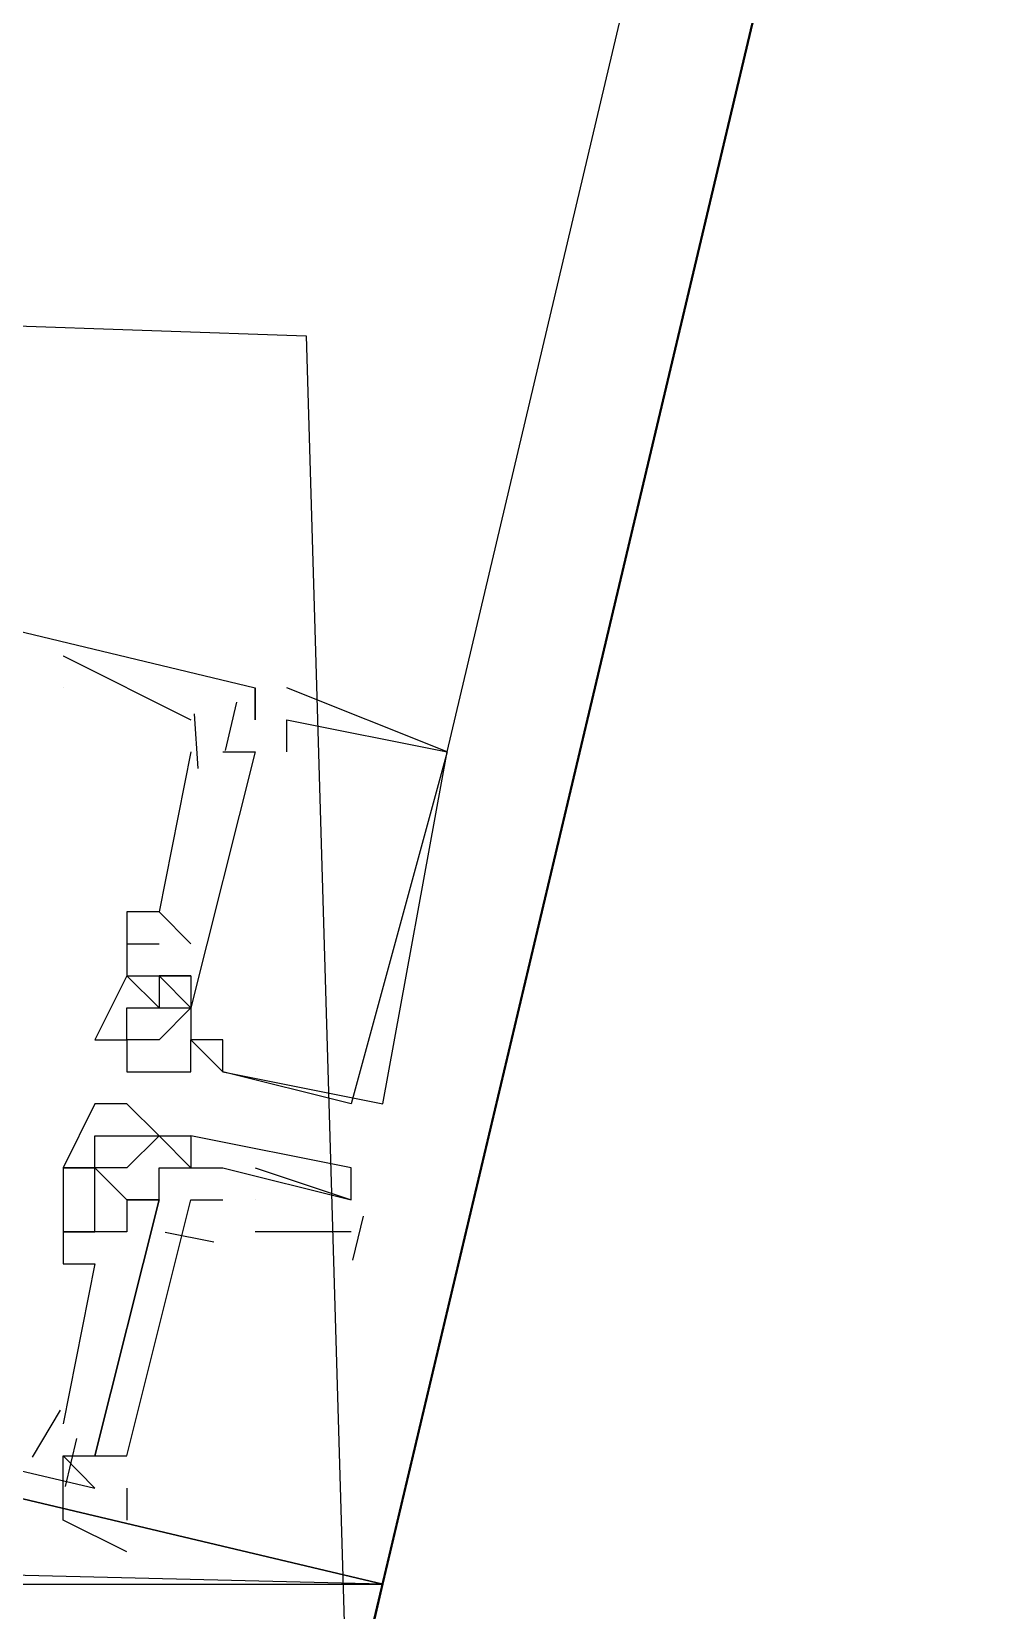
# Model space of a CAD drawing. Header units: feet. Extents: x -84 to 198, y -22 to 181.
# Drawn here: x 119.694 to 120.097, y 40.873 to 41.531 of the extents above; entities that cross this region are included whole.
import ezdxf

# ---------------------------------------------------------------- set-up
doc = ezdxf.new("R2010")
doc.units = ezdxf.units.FT
for name, color, linetype in [('A-AREA-UNIDAD', 30, 'CONTINUOUS'), ('A-LINEA', 7, 'CONTINUOUS'), ('A-MURO-CONCRETO', 8, 'CONTINUOUS')]:
    doc.layers.add(name, color=color, linetype=linetype)

msp = doc.modelspace()

# ---------------------------------------------------------------- linework, layer by layer
at = {"layer": 'A-AREA-UNIDAD'}
msp.add_lwpolyline([(106.912, 44.2844), (118.752, 41.44), (119.808, 41.4044), (119.84, 40.32), (119.392, 38.56), (125.872, 37.0489), (126.032, 36.8), (128.192, 40.8), (129.792, 45.4933), (130.48, 49.2444), (130.64, 53.8844), (130.32, 57.0844), (129.28, 61.8489), (128.928, 64.9244), (128.992, 69.2444), (129.6, 72.8889), (128.8, 72.8889), (118.048, 75.4133), (118, 75.6444), (117.472, 75.7689), (116.24, 75.68), (104.08, 78.5244)], dxfattribs=at)
at = {"layer": 'A-LINEA'}
for p, q in [((119.8667, 41.2311), (121.6133, 48.6178)), ((119.7067, 41.2711), (119.76, 41.2444)), ((119.7067, 41.2711), (119.7067, 41.2711)), ((119.7067, 41.2711), (119.76, 41.2444)), ((119.7067, 41.2711), (119.7067, 41.2711)), ((119.7067, 41.2711), (119.76, 41.2444)), ((119.7067, 41.2711), (119.7067, 41.2711)), ((119.7067, 41.2578), (119.7067, 41.2578)), ((119.7067, 41.2578), (119.7067, 41.2578)), ((119.7067, 41.2578), (119.7067, 41.2578)), ((119.7867, 41.2578), (119.7867, 41.2578)), ((119.7867, 41.2578), (119.7867, 41.2578)), ((119.7867, 41.2578), (119.7867, 41.2444)), ((119.7867, 41.2578), (119.7867, 41.2578)), ((119.7867, 41.2578), (119.7867, 41.2578)), ((119.7867, 41.2578), (119.7867, 41.2578)), ((119.7867, 41.2578), (119.7867, 41.2444)), ((119.7867, 41.2578), (119.7867, 41.2578)), ((119.7867, 41.2578), (119.7867, 41.2578)), ((119.7867, 41.2578), (119.7867, 41.2578)), ((119.7867, 41.2578), (119.7867, 41.2444)), ((119.7867, 41.2578), (119.7867, 41.2578)), ((119.8, 41.2578), (119.8, 41.2578)), ((119.8, 41.2578), (119.8, 41.2578)), ((119.8, 41.2578), (119.8, 41.2578)), ((119.779, 41.2517), (119.7743, 41.2317)), ((119.779, 41.2517), (119.7743, 41.2317)), ((119.779, 41.2517), (119.7743, 41.2317)), ((119.76, 41.2444), (119.76, 41.2444)), ((119.76, 41.2444), (119.76, 41.2444)), ((119.76, 41.2444), (119.76, 41.2444)), ((119.7613, 41.2469), (119.7629, 41.2242)), ((119.7613, 41.2469), (119.7629, 41.2242)), ((119.7613, 41.2469), (119.7629, 41.2242)), ((119.7867, 41.2444), (119.7867, 41.2444)), ((119.7867, 41.2444), (119.7867, 41.2444)), ((119.7867, 41.2444), (119.7867, 41.2444)), ((119.7867, 41.2444), (119.7867, 41.2444)), ((119.7867, 41.2444), (119.7867, 41.2444)), ((119.7867, 41.2444), (119.7867, 41.2444)), ((119.7867, 41.2444), (119.7867, 41.2444)), ((119.7867, 41.2444), (119.7867, 41.2444)), ((119.7867, 41.2444), (119.7867, 41.2444)), ((119.8, 41.2444), (119.8, 41.2444)), ((119.8, 41.2444), (119.8, 41.2444)), ((119.8, 41.2444), (119.8, 41.2444)), ((119.76, 41.2311), (119.76, 41.2311)), ((119.76, 41.2311), (119.76, 41.2311)), ((119.76, 41.2311), (119.76, 41.2311)), ((119.7733, 41.2311), (119.7733, 41.2311)), ((119.7733, 41.2311), (119.7733, 41.2311)), ((119.7733, 41.2311), (119.7733, 41.2311)), ((119.7867, 41.2311), (119.7867, 41.2311)), ((119.7867, 41.2311), (119.7867, 41.2311)), ((119.7867, 41.2311), (119.7867, 41.2311)), ((119.7867, 41.2311), (119.7867, 41.2311)), ((119.7867, 41.2311), (119.7867, 41.2311)), ((119.7867, 41.2311), (119.7867, 41.2311)), ((119.7867, 41.2311), (119.7867, 41.2311)), ((119.7867, 41.2311), (119.7867, 41.2311)), ((119.7867, 41.2311), (119.7867, 41.2311)), ((119.8, 41.2311), (119.8, 41.2311)), ((119.8, 41.2311), (119.8, 41.2311)), ((119.8, 41.2311), (119.8, 41.2311)), ((119.8667, 41.2311), (119.8667, 41.2311)), ((119.8667, 41.2311), (119.8667, 41.2311)), ((119.8667, 41.2311), (119.8667, 41.2311)), ((119.8667, 41.2311), (119.8667, 41.2311)), ((119.8667, 41.2311), (119.8667, 41.2311)), ((119.8667, 41.2311), (119.8667, 41.2311)), ((119.7333, 41.1644), (119.7333, 41.1644)), ((119.7333, 41.1644), (119.7333, 41.1644)), ((119.7333, 41.1644), (119.7333, 41.1644)), ((119.7467, 41.1644), (119.76, 41.1511)), ((119.7467, 41.1644), (119.7467, 41.1644)), ((119.7467, 41.1644), (119.7467, 41.1644)), ((119.7467, 41.1644), (119.76, 41.1511)), ((119.7467, 41.1644), (119.7467, 41.1644)), ((119.7467, 41.1644), (119.7467, 41.1644)), ((119.7467, 41.1644), (119.76, 41.1511)), ((119.7467, 41.1644), (119.7467, 41.1644)), ((119.7467, 41.1644), (119.7467, 41.1644)), ((119.7333, 41.1511), (119.7467, 41.1511)), ((119.7333, 41.1511), (119.7333, 41.1511)), ((119.7333, 41.1511), (119.7467, 41.1511)), ((119.7333, 41.1511), (119.7333, 41.1511)), ((119.7333, 41.1511), (119.7467, 41.1511)), ((119.7333, 41.1511), (119.7333, 41.1511)), ((119.7467, 41.1511), (119.7467, 41.1511)), ((119.7467, 41.1511), (119.7467, 41.1511)), ((119.7467, 41.1511), (119.7467, 41.1511)), ((119.76, 41.1511), (119.76, 41.1511)), ((119.76, 41.1511), (119.76, 41.1511)), ((119.76, 41.1511), (119.76, 41.1511)), ((119.7333, 41.1378), (119.7333, 41.1378)), ((119.7333, 41.1378), (119.7333, 41.1378)), ((119.7333, 41.1378), (119.7333, 41.1378)), ((119.7333, 41.1378), (119.7333, 41.1378)), ((119.7333, 41.1378), (119.7333, 41.1378)), ((119.7333, 41.1378), (119.7333, 41.1378)), ((119.7333, 41.1378), (119.7333, 41.1378)), ((119.7333, 41.1378), (119.7333, 41.1378)), ((119.7333, 41.1378), (119.7333, 41.1378)), ((119.7333, 41.1378), (119.7333, 41.1378)), ((119.7333, 41.1378), (119.7333, 41.1378)), ((119.7333, 41.1378), (119.7333, 41.1378)), ((119.7467, 41.1378), (119.7467, 41.1378)), ((119.7467, 41.1378), (119.7467, 41.1378)), ((119.7467, 41.1378), (119.7467, 41.1378)), ((119.7467, 41.1378), (119.7467, 41.1378)), ((119.7467, 41.1378), (119.7467, 41.1378)), ((119.7467, 41.1378), (119.7467, 41.1378)), ((119.7467, 41.1378), (119.7467, 41.1378)), ((119.7467, 41.1378), (119.7467, 41.1378)), ((119.7467, 41.1378), (119.7467, 41.1378)), ((119.7467, 41.1378), (119.7467, 41.1378)), ((119.7467, 41.1378), (119.7467, 41.1378)), ((119.7467, 41.1378), (119.7467, 41.1378)), ((119.76, 41.1378), (119.76, 41.1378)), ((119.76, 41.1378), (119.76, 41.1378)), ((119.76, 41.1378), (119.76, 41.1378)), ((119.76, 41.1378), (119.76, 41.1378)), ((119.76, 41.1378), (119.76, 41.1378)), ((119.76, 41.1378), (119.76, 41.1378)), ((119.76, 41.1378), (119.76, 41.1378)), ((119.76, 41.1378), (119.76, 41.1378)), ((119.76, 41.1378), (119.76, 41.1378)), ((119.7333, 41.1244), (119.7333, 41.1244)), ((119.7333, 41.1244), (119.7333, 41.1244)), ((119.7333, 41.1244), (119.7333, 41.1244)), ((119.7467, 41.1244), (119.7467, 41.1244)), ((119.7467, 41.1244), (119.7467, 41.1244)), ((119.7467, 41.1244), (119.7467, 41.1244)), ((119.76, 41.1244), (119.76, 41.1244)), ((119.76, 41.1244), (119.76, 41.1244)), ((119.76, 41.1244), (119.76, 41.1244)), ((119.76, 41.1244), (119.76, 41.1244)), ((119.76, 41.1244), (119.76, 41.1244)), ((119.76, 41.1244), (119.76, 41.1244)), ((119.76, 41.1244), (119.76, 41.1244)), ((119.76, 41.1244), (119.76, 41.1244)), ((119.76, 41.1244), (119.76, 41.1244)), ((119.72, 41.1111), (119.72, 41.1111)), ((119.72, 41.1111), (119.72, 41.1111)), ((119.72, 41.1111), (119.72, 41.1111)), ((119.7333, 41.1111), (119.7333, 41.1111)), ((119.7333, 41.1111), (119.7333, 41.1111)), ((119.7333, 41.1111), (119.7333, 41.1111)), ((119.7333, 41.1111), (119.7333, 41.1111)), ((119.7333, 41.1111), (119.7333, 41.1111)), ((119.7333, 41.1111), (119.7333, 41.1111)), ((119.7467, 41.1111), (119.7467, 41.1111)), ((119.7467, 41.1111), (119.7467, 41.1111)), ((119.7467, 41.1111), (119.7467, 41.1111)), ((119.76, 41.1111), (119.76, 41.1111)), ((119.76, 41.1111), (119.76, 41.1111)), ((119.76, 41.1111), (119.76, 41.1111)), ((119.76, 41.1111), (119.76, 41.1111)), ((119.76, 41.1111), (119.76, 41.1111)), ((119.76, 41.1111), (119.76, 41.1111)), ((119.7733, 41.1111), (119.7733, 41.1111)), ((119.7733, 41.1111), (119.7733, 41.1111)), ((119.7733, 41.1111), (119.7733, 41.1111)), ((119.7333, 41.0978), (119.7333, 41.0978)), ((119.7333, 41.0978), (119.7333, 41.0978)), ((119.7333, 41.0978), (119.7333, 41.0978)), ((119.76, 41.0978), (119.76, 41.0978)), ((119.76, 41.0978), (119.76, 41.0978)), ((119.76, 41.0978), (119.76, 41.0978)), ((119.7733, 41.0978), (119.7733, 41.0978)), ((119.7733, 41.0978), (119.7733, 41.0978)), ((119.7733, 41.0978), (119.7733, 41.0978)), ((119.7733, 41.0978), (119.7733, 41.0978)), ((119.7733, 41.0978), (119.7733, 41.0978)), ((119.7733, 41.0978), (119.7733, 41.0978)), ((119.7867, 41.0978), (119.7867, 41.0978)), ((119.7867, 41.0978), (119.7867, 41.0978)), ((119.7867, 41.0978), (119.7867, 41.0978)), ((119.72, 41.0844), (119.72, 41.0844)), ((119.7467, 41.0711), (119.7333, 41.0844)), ((119.7333, 41.0844), (119.7333, 41.0844)), ((119.8267, 41.0844), (119.8267, 41.0844)), ((119.8267, 41.0844), (119.8267, 41.0844)), ((119.8267, 41.0844), (119.8267, 41.0844)), ((119.84, 41.0844), (119.84, 41.0844)), ((119.84, 41.0844), (119.84, 41.0844)), ((119.84, 41.0844), (119.84, 41.0844)), ((119.72, 41.0711), (119.72, 41.0711)), ((119.7333, 41.0711), (119.7333, 41.0711)), ((119.7467, 41.0711), (119.7467, 41.0711)), ((119.7467, 41.0711), (119.7467, 41.0711)), ((119.7467, 41.0711), (119.7467, 41.0711)), ((119.76, 41.0711), (119.76, 41.0711)), ((119.76, 41.0711), (119.76, 41.0711)), ((119.7067, 41.0578), (119.7067, 41.0578)), ((119.7067, 41.0578), (119.7067, 41.0578)), ((119.7067, 41.0578), (119.7067, 41.0578)), ((119.7067, 41.0578), (119.7067, 41.0578)), ((119.72, 41.0578), (119.72, 41.0578)), ((119.72, 41.0578), (119.72, 41.0578)), ((119.72, 41.0578), (119.72, 41.0578)), ((119.72, 41.0578), (119.72, 41.0578)), ((119.72, 41.0578), (119.72, 41.0578)), ((119.7333, 41.0578), (119.7333, 41.0578)), ((119.7333, 41.0578), (119.7333, 41.0578)), ((119.7467, 41.0578), (119.7467, 41.0578)), ((119.7467, 41.0578), (119.7467, 41.0578)), ((119.76, 41.0578), (119.76, 41.0578)), ((119.7733, 41.0578), (119.7733, 41.0578)), ((119.7867, 41.0578), (119.8267, 41.0444)), ((119.8267, 41.0578), (119.8267, 41.0578)), ((119.72, 41.0444), (119.72, 41.0444)), ((119.72, 41.0444), (119.72, 41.0444)), ((119.72, 41.0444), (119.72, 41.0444)), ((119.7333, 41.0444), (119.7333, 41.0444)), ((119.7333, 41.0444), (119.7333, 41.0444)), ((119.7333, 41.0444), (119.7333, 41.0444)), ((119.7333, 41.0444), (119.7333, 41.0444)), ((119.7467, 41.0444), (119.7467, 41.0444)), ((119.7467, 41.0444), (119.7467, 41.0444)), ((119.7467, 41.0444), (119.7467, 41.0444)), ((119.7467, 41.0444), (119.7467, 41.0444)), ((119.7867, 41.0444), (119.7867, 41.0444)), ((119.8267, 41.0444), (119.8267, 41.0444)), ((119.8317, 41.0377), (119.8273, 41.0193)), ((119.7067, 41.0311), (119.7067, 41.0311)), ((119.7067, 41.0311), (119.7067, 41.0311)), ((119.7067, 41.0311), (119.7067, 41.0311)), ((119.7067, 41.0311), (119.7067, 41.0311)), ((119.7067, 41.0311), (119.7067, 41.0311)), ((119.7067, 41.0311), (119.7067, 41.0311)), ((119.72, 41.0311), (119.72, 41.0311)), ((119.72, 41.0311), (119.72, 41.0311)), ((119.72, 41.0311), (119.72, 41.0311)), ((119.72, 41.0311), (119.72, 41.0311)), ((119.72, 41.0311), (119.72, 41.0311)), ((119.72, 41.0311), (119.72, 41.0311)), ((119.72, 41.0311), (119.72, 41.0311)), ((119.72, 41.0311), (119.72, 41.0311)), ((119.72, 41.0311), (119.72, 41.0311)), ((119.7333, 41.0311), (119.7333, 41.0311)), ((119.7333, 41.0311), (119.7333, 41.0311)), ((119.7333, 41.0311), (119.7333, 41.0311)), ((119.7695, 41.0269), (119.7492, 41.0309)), ((119.7695, 41.0269), (119.7492, 41.0309)), ((119.7695, 41.0269), (119.7492, 41.0309)), ((119.8267, 41.0311), (119.7867, 41.0311)), ((119.7067, 41.0178), (119.7067, 41.0178)), ((119.7067, 41.0178), (119.7067, 41.0178)), ((119.7067, 41.0178), (119.7067, 41.0178)), ((119.72, 41.0178), (119.72, 41.0178)), ((119.72, 41.0178), (119.72, 41.0178)), ((119.72, 41.0178), (119.72, 41.0178)), ((119.7055, 40.9568), (119.6939, 40.9373)), ((119.7055, 40.9568), (119.6939, 40.9373)), ((119.7055, 40.9568), (119.6939, 40.9373)), ((119.7067, 40.9511), (119.7067, 40.9511)), ((119.7067, 40.9511), (119.7067, 40.9511)), ((119.7067, 40.9511), (119.7067, 40.9511)), ((119.7123, 40.9451), (119.7076, 40.925)), ((119.7123, 40.9451), (119.7076, 40.925)), ((119.7123, 40.9451), (119.7076, 40.925)), ((119.72, 40.9244), (119.7067, 40.9378)), ((119.7067, 40.9378), (119.7067, 40.9378)), ((119.7067, 40.9378), (119.7067, 40.9378)), ((119.7067, 40.9378), (119.7067, 40.9378)), ((119.72, 40.9378), (119.72, 40.9378)), ((119.72, 40.9378), (119.72, 40.9378)), ((119.72, 40.9378), (119.72, 40.9378)), ((119.7067, 40.9244), (119.7067, 40.9244)), ((119.7067, 40.9244), (119.7067, 40.9244)), ((119.7067, 40.9244), (119.7067, 40.9244)), ((119.7067, 40.9244), (119.7067, 40.9244)), ((119.7067, 40.9244), (119.7067, 40.9244)), ((119.7067, 40.9244), (119.7067, 40.9244)), ((119.72, 40.9244), (119.72, 40.9244)), ((119.72, 40.9244), (119.72, 40.9244)), ((119.72, 40.9244), (119.72, 40.9244)), ((119.7333, 40.9244), (119.7333, 40.9111))]:
    msp.add_line(p, q, dxfattribs=at)
for points in [[(118.2, 75.6978), (115.0667, 62.4578), (114.5867, 60.4578), (117.1867, 59.8444), (117, 59.0311), (123.76, 57.4311), (119.2267, 38.2978), (126.2667, 36.6311)], [(117, 59.0311), (123.76, 57.4311), (119.84, 40.8844)], [(106.04, 44.1511), (105.3467, 41.2311), (119.16, 37.9644), (119.84, 40.8844), (106.04, 44.1511)], [(119.1067, 41.2578), (119.0933, 41.2578), (119.08, 41.2578), (119.12, 41.4178), (119.7867, 41.2578), (119.7867, 41.2444), (119.7867, 41.2578)], [(119.1067, 41.2578), (119.0933, 41.2578), (119.08, 41.2578), (119.12, 41.4178), (119.7867, 41.2578), (119.7867, 41.2444), (119.7867, 41.2578)], [(119.1067, 41.2578), (119.0933, 41.2578), (119.08, 41.2578), (119.12, 41.4178), (119.7867, 41.2578), (119.7867, 41.2444), (119.7867, 41.2578)], [(119.1067, 41.3111), (119.0933, 41.2311), (119.0667, 41.2311), (119.04, 41.0844), (119.72, 40.9244)], [(119.1067, 41.3111), (119.0933, 41.2311), (119.0667, 41.2311), (119.04, 41.0844), (119.72, 40.9244)], [(119.1067, 41.3111), (119.0933, 41.2311), (119.0667, 41.2311), (119.04, 41.0844), (119.72, 40.9244)], [(119.7467, 41.1378), (119.7467, 41.1378), (119.7467, 41.1244), (119.7333, 41.1378), (119.7333, 41.1378), (119.7333, 41.1378), (119.7333, 41.1378), (119.72, 41.1111), (119.7333, 41.1111), (119.7333, 41.0978), (119.76, 41.0978), (119.76, 41.1111), (119.7733, 41.0978), (119.84, 41.0844), (119.8667, 41.2311), (119.8667, 41.2311), (119.8, 41.2578)], [(119.7467, 41.1378), (119.7467, 41.1378), (119.7467, 41.1244), (119.7333, 41.1378), (119.7333, 41.1378), (119.7333, 41.1378), (119.7333, 41.1378), (119.72, 41.1111), (119.7333, 41.1111), (119.7333, 41.0978), (119.76, 41.0978), (119.76, 41.1111), (119.7733, 41.0978), (119.84, 41.0844), (119.8667, 41.2311), (119.8667, 41.2311), (119.8, 41.2578)], [(119.7467, 41.1378), (119.7467, 41.1378), (119.7467, 41.1244), (119.7333, 41.1378), (119.7333, 41.1378), (119.7333, 41.1378), (119.7333, 41.1378), (119.72, 41.1111), (119.7333, 41.1111), (119.7333, 41.0978), (119.76, 41.0978), (119.76, 41.1111), (119.7733, 41.0978), (119.84, 41.0844), (119.8667, 41.2311), (119.8667, 41.2311), (119.8, 41.2578)], [(119.8, 41.2311), (119.8, 41.2444), (119.8667, 41.2311), (119.8667, 41.2311), (119.8267, 41.0844), (119.8267, 41.0844), (119.7733, 41.0978)], [(119.8, 41.2311), (119.8, 41.2444), (119.8667, 41.2311), (119.8667, 41.2311), (119.8267, 41.0844), (119.8267, 41.0844), (119.7733, 41.0978)], [(119.8, 41.2311), (119.8, 41.2444), (119.8667, 41.2311), (119.8667, 41.2311), (119.8267, 41.0844), (119.8267, 41.0844), (119.7733, 41.0978)], [(119.76, 41.2311), (119.7467, 41.1644), (119.7333, 41.1644), (119.7333, 41.1378), (119.7467, 41.1378)], [(119.76, 41.2311), (119.7467, 41.1644), (119.7333, 41.1644), (119.7333, 41.1378), (119.7467, 41.1378)], [(119.76, 41.2311), (119.7467, 41.1644), (119.7333, 41.1644), (119.7333, 41.1378), (119.7467, 41.1378)], [(119.7733, 41.2311), (119.7867, 41.2311), (119.76, 41.1244), (119.7467, 41.1378), (119.76, 41.1378), (119.7467, 41.1378)], [(119.7733, 41.2311), (119.7867, 41.2311), (119.76, 41.1244), (119.7467, 41.1378), (119.76, 41.1378), (119.7467, 41.1378)], [(119.7733, 41.2311), (119.7867, 41.2311), (119.76, 41.1244), (119.7467, 41.1378), (119.76, 41.1378), (119.7467, 41.1378)], [(119.76, 41.1378), (119.76, 41.1244), (119.76, 41.1111), (119.76, 41.1111)], [(119.76, 41.1378), (119.76, 41.1244), (119.76, 41.1111), (119.76, 41.1111)], [(119.76, 41.1378), (119.76, 41.1244), (119.76, 41.1111), (119.76, 41.1111)], [(119.76, 41.1244), (119.7467, 41.1111), (119.7333, 41.1111), (119.7333, 41.1244), (119.76, 41.1244)], [(119.76, 41.1244), (119.7467, 41.1111), (119.7333, 41.1111), (119.7333, 41.1244), (119.76, 41.1244)], [(119.76, 41.1244), (119.7467, 41.1111), (119.7333, 41.1111), (119.7333, 41.1244), (119.76, 41.1244)], [(119.7733, 41.0978), (119.7733, 41.1111), (119.7733, 41.1111), (119.76, 41.1111)], [(119.7733, 41.0978), (119.7733, 41.1111), (119.7733, 41.1111), (119.76, 41.1111)], [(119.7733, 41.0978), (119.7733, 41.1111), (119.7733, 41.1111), (119.76, 41.1111)], [(119.7333, 41.0844), (119.72, 41.0844), (119.7067, 41.0578), (119.72, 41.0578), (119.72, 41.0578), (119.72, 41.0578), (119.72, 41.0578), (119.7333, 41.0444), (119.7333, 41.0444), (119.7467, 41.0444), (119.7467, 41.0578), (119.7467, 41.0578)], [(119.7333, 41.0578), (119.72, 41.0578), (119.72, 41.0711), (119.7467, 41.0711), (119.7333, 41.0578)], [(119.7467, 41.0578), (119.7733, 41.0578), (119.7733, 41.0578), (119.7733, 41.0578), (119.7733, 41.0578), (119.8267, 41.0444), (119.8267, 41.0444), (119.8267, 41.0578), (119.76, 41.0711), (119.76, 41.0578), (119.7467, 41.0711), (119.76, 41.0711)], [(119.7067, 40.9378), (119.72, 40.9378), (119.7467, 41.0444), (119.7333, 41.0444), (119.7333, 41.0311), (119.72, 41.0311), (119.7067, 41.0311), (119.72, 41.0311), (119.7067, 41.0311), (119.72, 41.0311), (119.72, 41.0444), (119.72, 41.0578), (119.7067, 41.0578), (119.7067, 41.0178)], [(119.7067, 40.9378), (119.72, 40.9378), (119.7467, 41.0444), (119.7333, 41.0444), (119.7333, 41.0311), (119.72, 41.0311), (119.7067, 41.0311), (119.72, 41.0311), (119.7067, 41.0311), (119.72, 41.0311), (119.72, 41.0444), (119.72, 41.0578), (119.7067, 41.0578), (119.7067, 41.0178)], [(119.7067, 40.9378), (119.72, 40.9378), (119.7467, 41.0444), (119.7333, 41.0444), (119.7333, 41.0311), (119.72, 41.0311), (119.7067, 41.0311), (119.72, 41.0311), (119.7067, 41.0311), (119.72, 41.0311), (119.72, 41.0444), (119.72, 41.0578), (119.7067, 41.0578), (119.7067, 41.0178)], [(119.7467, 41.0444), (119.72, 40.9378), (119.7333, 40.9378), (119.76, 41.0444), (119.7733, 41.0444)], [(119.7467, 41.0444), (119.72, 40.9378), (119.7333, 40.9378), (119.76, 41.0444), (119.7733, 41.0444)], [(119.7467, 41.0444), (119.72, 40.9378), (119.7333, 40.9378), (119.76, 41.0444), (119.7733, 41.0444)], [(119.7067, 41.0178), (119.72, 41.0178), (119.7067, 40.9511)], [(119.7067, 41.0178), (119.72, 41.0178), (119.7067, 40.9511)], [(119.7067, 41.0178), (119.72, 41.0178), (119.7067, 40.9511)], [(119.7067, 40.9244), (119.7067, 40.9378), (119.72, 40.9378), (119.7333, 40.9378)], [(119.7333, 40.8978), (119.7067, 40.9111), (119.7067, 40.9244)]]:
    msp.add_lwpolyline(points, dxfattribs=at)
at = {"layer": 'A-MURO-CONCRETO'}
for points in [[(105.3467, 41.2311), (106.8133, 40.8844), (119.84, 40.8844), (105.3467, 41.2311)], [(105.3467, 41.2311), (118.3733, 41.2311), (119.84, 40.8844), (105.3467, 41.2311), (105.3467, 41.2311)], [(106.8133, 40.8844), (119.84, 40.8844), (119.16, 37.9644), (106.8133, 40.8844), (106.8133, 40.8844)]]:
    msp.add_lwpolyline(points, dxfattribs=at)

doc.saveas('drawing.dxf')
